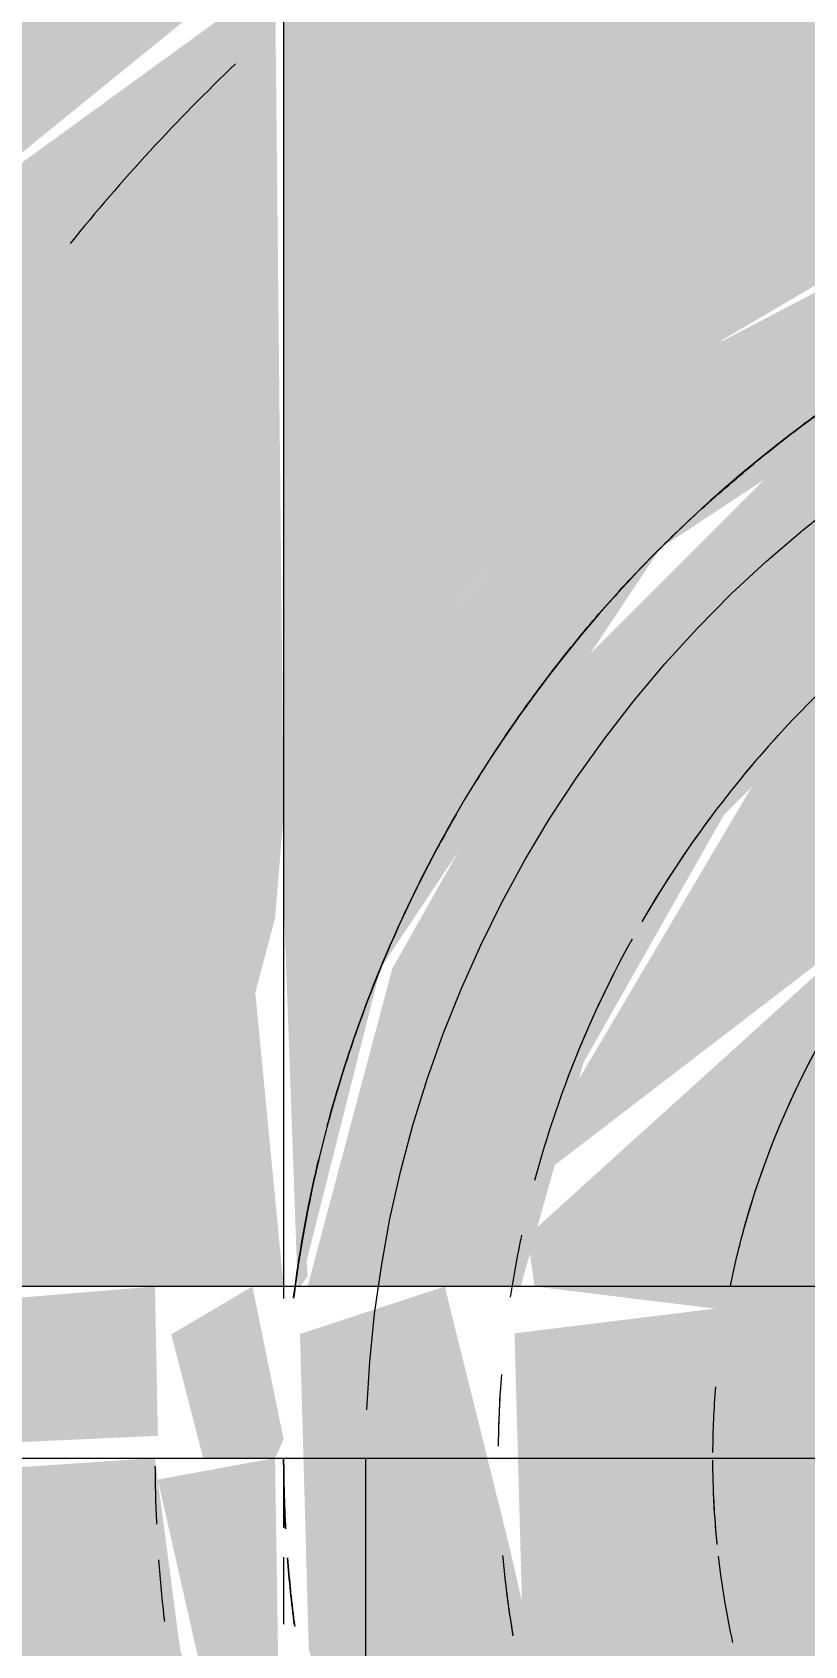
# Model space of a CAD drawing. Header units: metres. Extents: x 147 to 427, y -16 to 162.
# Drawn here: x 391.01801 to 391.02701, y 0.49781 to 0.51662 of the extents above; entities that cross this region are included whole.
import ezdxf

# ---------------------------------------------------------------- set-up
doc = ezdxf.new("R2010")
doc.units = ezdxf.units.M
for name, color, linetype, lineweight in [('A-ANNO-DIMS', 7, 'Continuous', 5), ('A-ANNO-DIMS-50', 7, 'Continuous', 5), ('P-PIPE', 7, 'Continuous', 5), ('P-PIPE-CNTR', 7, 'Continuous', 5), ('P-SANR-FIXT', 7, 'Continuous', 5)]:
    doc.layers.add(name, color=color, linetype=linetype, lineweight=lineweight)
doc.styles.add('Century Gothic', font='GOTHIC.TTF', dxfattribs={"height": 0.05})
doc.dimstyles.new('Setores_1_mm', dxfattribs={"dimscale": 0.3048, "dimtxt": 0.05220841348587629, "dimasz": 0.5208333333333333, "dimexe": 0.3937007874015747, "dimexo": 0.2460629921259842, "dimgap": 0.2870734908136483, "dimtad": 1, "dimrnd": 0.01, "dimzin": 0, "dimdsep": 46, "dimtxsty": 'Century Gothic', "dimblk1": 'OBLIQUE', "dimblk2": 'OBLIQUE', "dimsah": 1, "dimcen": 0.09, "dimazin": 0, "dimtfac": 1, "dimtdec": 4, "dimtix": 1, "dimtmove": 0, "dimatfit": 3, "dimfxl": 1, "dimtvp": 1, "dimtolj": 1, "dimtzin": 0, "dimarcsym": 2})

# ---------------------------------------------------------------- blocks, each defined once
blk = doc.blocks.new('UT_Ducha higiênica - UT_Ducha higiênica-V227-HH')
at = {"layer": 'P-SANR-FIXT', "true_color": 0xf4f4f4, "transparency": 33554598}
h = blk.add_hatch(color=7, dxfattribs=at)
h.paths.add_polyline_path([(-162.171836243439, 0.4999999999999957), (-162.166125903851, 0.5002589616999801), (-162.1661599968056, 0.5019999999999996), (-162.1731989712702, 0.5014188907002866), (-162.1733362434393, 0.4999999999999957)])
h.paths.add_polyline_path([(-162.1646599968056, 0.5065345061048029), (-162.1626503778623, 0.5099429394195716), (-162.159552432602, 0.5130291338498221), (-162.1561945029104, 0.515000000000001), (-162.1523539945162, 0.5161453284728974), (-162.1477588731719, 0.5172928427253177), (-162.1450591852642, 0.5228253563910695), (-162.1576826366372, 0.5223849030854613), (-162.1646599968056, 0.5173155541899396), (-162.1646599968056, 0.5067534605253143)])
h.paths.add_polyline_path([(-162.1346599968056, 0.5065345061048029), (-162.1351820261854, 0.5176948307352345), (-162.1366891872171, 0.5184661012230402), (-162.139717057386, 0.512990381056767), (-162.1366579829092, 0.509927779207859), (-162.134818820914, 0.5069179414214795)])
h = blk.add_hatch(color=7, dxfattribs=at)
h.paths.add_polyline_path([(-162.1275274353598, 0.5116856085778079), (-162.1278410261573, 0.512990381056767), (-162.1302460876055, 0.5162405854187947), (-162.1300302099632, 0.5153262717839715), (-162.1276800250837, 0.5119075733495597)])
h.paths.add_polyline_path([(-162.1256599968056, 0.4999999999999957), (-162.1245993366338, 0.4999999999999957), (-162.1253860046378, 0.5067902105778819), (-162.126523245925, 0.509859890883845), (-162.129729885862, 0.5146350040069338), (-162.1340254721815, 0.5196738904808402), (-162.1346599968056, 0.5197057896177821), (-162.1346265031568, 0.517291219629673), (-162.1302435889406, 0.5141068460550108), (-162.1259837501721, 0.5009964104062825)])
h.paths.add_polyline_path([(-162.1738319290858, 0.5019999999999996), (-162.1730101574131, 0.5019999999999996), (-162.1690739060107, 0.5141086614376588), (-162.1646599968056, 0.5176948307375908), (-162.1647599968057, 0.5201939173691664), (-162.1704822164532, 0.5146653923668437), (-162.1728865478541, 0.5098598908829397), (-162.1736827250265, 0.5080332819119435), (-162.1742273630544, 0.5019999999999996)])
h = blk.add_hatch(color=7, dxfattribs=at)
h.paths.add_polyline_path([(-162.131708319548, 0.4999999999999957), (-162.1256599968056, 0.4999999999999957), (-162.1302460876055, 0.5141086614413362), (-162.1346599968056, 0.5173155541899396), (-162.1342712408245, 0.505595966142876), (-162.1335006164925, 0.5025872633877307), (-162.1331599968055, 0.4999999999999957)])
h.paths.add_polyline_path([(-162.1687602478442, 0.5019999999999996), (-162.1658966918104, 0.5019999999999996), (-162.1647599968057, 0.506293084748376), (-162.1646599968056, 0.5074999999999983), (-162.1647599968057, 0.5172428999370865), (-162.1690764046706, 0.5141068460550108), (-162.1730101574131, 0.5019999999999996), (-162.1718362434394, 0.5019999999999996)])
h = blk.add_hatch(color=7, dxfattribs=at)
h.paths.add_polyline_path([(-162.1644661683004, 0.5019999999999996), (-162.1635322606193, 0.5057061630439345), (-162.1602665985234, 0.5106066017177951), (-162.155794005439, 0.5135615986010981), (-162.1514717301213, 0.5147614807840148), (-162.1488535681793, 0.5153967753536437), (-162.148396087003, 0.5163336031177591), (-162.1514717301213, 0.5162614807840146), (-162.1541277032145, 0.515856096464713), (-162.1596029362251, 0.512990381056767), (-162.1626620107019, 0.509927779207859), (-162.1646599968056, 0.5065345061048029), (-162.1644966918104, 0.5019999999999996)])
h.paths.add_polyline_path([(-162.1647599968057, 0.4999999999999914), (-162.1646599968056, 0.5002147759970795), (-162.1650233018008, 0.5019999999999996), (-162.165970219122, 0.5014415046206792), (-162.1655977729393, 0.4999999999999957)])
h.paths.add_polyline_path([(-162.1346599968056, 0.4999999999999957), (-162.1351711094113, 0.5077684410893353), (-162.1366696157488, 0.5099429394196192), (-162.1397675610092, 0.5130291338498351), (-162.1399500603153, 0.5128181033397066), (-162.140151258555, 0.5114916613508153), (-162.1381660152622, 0.5095018702369868), (-162.1360983982045, 0.5062849662131793), (-162.1350745168287, 0.503331157701283), (-162.13468636621, 0.5002720900557494)])
h = blk.add_hatch(color=7, dxfattribs=at)
h.paths.add_polyline_path([(-162.1496599968055, 0.4849999999999948), (-162.1440237001105, 0.4862376477580795), (-162.1457777111291, 0.4881939430680796), (-162.1478482634899, 0.4877385192159716), (-162.1518792356211, 0.4877921683328029), (-162.1546097442739, 0.4886361002195574), (-162.1571599968056, 0.4901338411877017), (-162.1595261556179, 0.4924999999999974), (-162.1606018784529, 0.4929999999999973), (-162.1625694415318, 0.4924999999999974), (-162.1604853143529, 0.4897098323594596), (-162.1581308098424, 0.4877545499866453), (-162.155780955663, 0.4864384013989064), (-162.1514717301213, 0.485246234074022), (-162.1497456635144, 0.4850116430285439)])
h.paths.add_polyline_path([(-162.1370196658869, 0.4920438057782814), (-162.1359265841529, 0.4942938369561003), (-162.1348985160215, 0.4981882666842901), (-162.1349391461021, 0.5021203494174805), (-162.1359732460242, 0.5058188147663115), (-162.1376969397963, 0.50883883476483), (-162.1405595984957, 0.5117623522420857), (-162.1418095984957, 0.5095972887326086), (-162.1394771593095, 0.507087296304257), (-162.1380147494117, 0.5042705142441813), (-162.1373684931854, 0.5015836872349286), (-162.1374470712257, 0.4978194532921444), (-162.1382960970251, 0.495050252531702), (-162.1382287736051, 0.494129327620626), (-162.1372160646026, 0.4923825628676637)])
h.paths.add_polyline_path([(-162.1642454767826, 0.5019999999999996), (-162.1618966918104, 0.5019999999999996), (-162.1611658180473, 0.5046071187517269), (-162.1595261556179, 0.5074999999999983), (-162.1571599968056, 0.5098661588123243), (-162.1539187732758, 0.5116501093390623), (-162.1509925000707, 0.5123245726170935), (-162.1502512338085, 0.5129759474718549), (-162.1496599968056, 0.515000000000001), (-162.1539187732758, 0.5143329398014831), (-162.1584988315704, 0.5119630570092639), (-162.1616230538148, 0.50883883476483), (-162.1633934094582, 0.5057061630439345), (-162.164380847509, 0.5019999999999996)])
h = blk.add_hatch(color=7, dxfattribs=at)
h.paths.add_polyline_path([(-162.1440237001105, 0.4862376477580795), (-162.1406517004831, 0.4881669754173231), (-162.1376969397963, 0.4911611652351657), (-162.1372841502684, 0.4924999999999974), (-162.138758542633, 0.4939338100733547), (-162.140009866297, 0.4922184664331899), (-162.1425888246735, 0.4898047899914182), (-162.1447525195172, 0.4874999999999942), (-162.1441099968054, 0.4863871180180461)])
h.paths.add_polyline_path([(-162.1621640620957, 0.4929999999999973), (-162.1603165332058, 0.4935300401266964), (-162.1612705661819, 0.4956457656155595), (-162.1620186883416, 0.4989266556538753), (-162.1627812883, 0.5019999999999996), (-162.1644696010888, 0.5014461990487069), (-162.1643669938332, 0.497774421467172), (-162.1633043293034, 0.4940787784381638), (-162.1626503778623, 0.4929999999999973)])
h.paths.add_polyline_path([(-162.1418095984957, 0.5095972887326086), (-162.1409658406733, 0.5120740728286105), (-162.1441197631699, 0.5138021428639674), (-162.1477588731719, 0.5147416168188307), (-162.1494224319623, 0.5144114743788386), (-162.1502261634668, 0.5124254627450057), (-162.1477588731719, 0.5122497123254031), (-162.1443542998179, 0.5112164606619954), (-162.1418343936692, 0.509616314738408)])
at = {"layer": 'P-SANR-FIXT', "true_color": 0x7f7f7f, "transparency": 33554598}
h = blk.add_hatch(color=8, dxfattribs=at)
h.paths.add_polyline_path([(-162.1496599968055, 0.4874999999999985), (-162.1455658770914, 0.4889087766431144), (-162.1470380387351, 0.4925842512029256), (-162.1464370687976, 0.4931804128162534), (-162.1579638149552, 0.4929945072572295), (-162.1526541897903, 0.487894192984691), (-162.1502261634668, 0.4875745372549901)])
h.paths.add_polyline_path([(-162.1535999848006, 0.4931850850210886), (-162.1574047998047, 0.498664685702958), (-162.1562212214423, 0.4956457656155595), (-162.154148721017, 0.4935300401266964)])
h.paths.add_polyline_path([(-162.1457122366029, 0.4931985468795022), (-162.1438235871829, 0.4947690293694935), (-162.1425001328445, 0.4967647619362152), (-162.1418467548932, 0.4998937575964359), (-162.1456690227951, 0.4932733953902783)])
h.paths.add_polyline_path([(-162.1505161428973, 0.4940030751975834), (-162.1459644126857, 0.4944070898541897), (-162.1428985160216, 0.5002826213526529), (-162.1462279046004, 0.5059969248024123), (-162.1534325310478, 0.5054596286239528), (-162.1564214775896, 0.4997173786476548), (-162.1528952348693, 0.4940030751975834), (-162.1514717301213, 0.4940030751975834)])
h.paths.add_polyline_path([(-162.1388224378578, 0.4951533056728312), (-162.1375859239769, 0.4972250040119216), (-162.1379594970904, 0.5038822856765331), (-162.1414260349176, 0.5090893813139455), (-162.1422474920981, 0.50883883476483), (-162.1443542998179, 0.5058188147663115), (-162.1450591852642, 0.5056703350218528), (-162.138885634358, 0.4952623097586433)])
h.paths.add_polyline_path([(-162.1575345777981, 0.4999999999999957), (-162.1509925000707, 0.5123245726170935), (-162.154036254253, 0.5114153049803335), (-162.1562542693343, 0.5101347333760499), (-162.1561304729331, 0.50883883476483), (-162.1579638149552, 0.5070054927427402), (-162.1575875017398, 0.5064170115166828), (-162.1618193771187, 0.5025872633877307), (-162.1617340696341, 0.5019999999999996), (-162.1573964717254, 0.5014683261297063), (-162.1575111196893, 0.5004412273821695)])
h.paths.add_polyline_path([(-162.1467742284067, 0.5068195871837423), (-162.1470899056788, 0.5073994190409649), (-162.1496599968055, 0.5078543565477138), (-162.1531599968056, 0.5070359871875824), (-162.1528952348693, 0.5068195871837423), (-162.1477952003996, 0.5068195871837423)])
h = blk.add_hatch(color=8, dxfattribs=at)
h.paths.add_polyline_path([(-162.1528952348693, 0.4879259271713375), (-162.1560914874277, 0.4903784980197549), (-162.1561304729331, 0.4911611652351657), (-162.157969307698, 0.4929999999999973), (-162.1594712383491, 0.4924284304218431), (-162.1571599968056, 0.4901338411877017), (-162.154434235239, 0.4885634019969799), (-162.1531599968056, 0.4880355951561689)])
h.paths.add_polyline_path([(-162.1375859239769, 0.5032352380637806), (-162.1400785137591, 0.5078709966811211), (-162.1388346792583, 0.5053981456571993), (-162.1376905794232, 0.5034165066139447)])
h.paths.add_polyline_path([(-162.1375859239769, 0.4967647619362109), (-162.1373985160215, 0.5018117333157274), (-162.1375859239769, 0.4989426508222211), (-162.1375859239769, 0.4972250040119216)])
h.paths.add_polyline_path([(-162.1617340696341, 0.5032352380637849), (-162.1584988315704, 0.505717723542662), (-162.1575875017398, 0.5064170115166828), (-162.1579638149552, 0.5070054927427402), (-162.1559124111783, 0.5090568965196263), (-162.1562542693343, 0.5101347333760499), (-162.1589506603769, 0.5082499999999895), (-162.1613052441995, 0.5042705142441813), (-162.1616244016494, 0.5035000000000079)])
h = blk.add_hatch(color=8, dxfattribs=at)
h.paths.add_polyline_path([(-162.1537014486899, 0.4929999999999973), (-162.154148721017, 0.4935300401266964), (-162.1564615792453, 0.4960731045475261), (-162.1574610837633, 0.4989266556538753), (-162.1575345777981, 0.5019999999999996), (-162.1619685710335, 0.501454023095433), (-162.1618669938332, 0.497774421467172), (-162.1610870220215, 0.4961177143234626), (-162.1602665985234, 0.4946951135353118), (-162.1607205957271, 0.494318019484659), (-162.1600863558171, 0.4939803388180515), (-162.1585454127905, 0.494318019484659), (-162.1578821742953, 0.493122177489631), (-162.157494495214, 0.4929999999999973), (-162.1538802952394, 0.4929999999999973)])
h.paths.add_polyline_path([(-162.1482896254146, 0.4931804128162534), (-162.1460199151494, 0.4940453106088347), (-162.1439286244936, 0.4962878536737516), (-162.1427353445075, 0.4994276773831104), (-162.1428985160216, 0.5018117333157274), (-162.1447102493373, 0.5049497474683111), (-162.1478482634899, 0.5067614807840297), (-162.1514717301213, 0.5067614807840297), (-162.1546097442739, 0.5049497474683111), (-162.1564214775896, 0.501811733315723), (-162.1564214775896, 0.4981882666842901), (-162.1546097442739, 0.495050252531702), (-162.1514717301213, 0.4932385192159834), (-162.1485698597773, 0.4931804128162534)])
h.paths.add_polyline_path([(-162.149162175057, 0.4940030751975834), (-162.1534128897585, 0.494506351665097), (-162.1564214775896, 0.500282621352341), (-162.1528952348693, 0.5059969248024123), (-162.1459071038313, 0.5054936482980769), (-162.1428985160216, 0.4997173786473429), (-162.1464370687976, 0.4940030751975834), (-162.1491450769548, 0.4940030751975834)])
at = {"layer": 'P-SANR-FIXT', "true_color": 0xf4f4f4, "transparency": 33554598}
h = blk.add_hatch(color=7, dxfattribs=at)
h.paths.add_polyline_path([(-162.1345599968056, 0.4999999999999957), (-162.133195818141, 0.5002720900557494), (-162.1343635477467, 0.5058188147663115), (-162.1346599968056, 0.505595966142876), (-162.1346599968056, 0.4999999999999957)])
h.paths.add_polyline_path([(-162.1647599968057, 0.5019999999999996), (-162.1646599968056, 0.5019999999999996), (-162.1650145510241, 0.5056785365017608), (-162.1658193771187, 0.5025872633877307), (-162.1658966918104, 0.5019999999999996), (-162.1650233018008, 0.5019999999999996)])
h.paths.add_polyline_path([(-162.1644661683004, 0.5019999999999996), (-162.164380847509, 0.5021203494175975), (-162.1644092541081, 0.5025872633877307)])
h = blk.add_hatch(color=7, dxfattribs=at)
h.paths.add_polyline_path([(-162.1345936846573, 0.4827326244058527), (-162.1325023198497, 0.4842520898802125), (-162.1346599968056, 0.4870096189432288), (-162.1345863139789, 0.4831411937940477)])
h.paths.add_polyline_path([(-162.1642495571394, 0.4846000000000035), (-162.1638277282624, 0.4850488052844639), (-162.1636998913718, 0.4858931539449849), (-162.1642600761398, 0.4924999999999974), (-162.1646599968056, 0.4924999999999974), (-162.164380847509, 0.4846000000000035)])
h.paths.add_polyline_path([(-162.1346599968056, 0.4879737454057336), (-162.1351711094113, 0.4922315589106605), (-162.1356199968056, 0.4896295953672998), (-162.1348273685111, 0.4882624354392446)])
h.paths.add_polyline_path([(-162.1690764046706, 0.4929999999999973), (-162.16468673273, 0.4935300401266964), (-162.1658669938331, 0.497774421467172), (-162.1661599968056, 0.4999999999999957), (-162.1735002779566, 0.4995084359281524), (-162.1713855589319, 0.4929999999999973), (-162.1704563240548, 0.4929999999999973)])
h = blk.add_hatch(color=7, dxfattribs=at)
h.paths.add_polyline_path([(-162.1455658770914, 0.4771746436089262), (-162.1416373569739, 0.4776150969145389), (-162.13981140096, 0.4789417316129335), (-162.1444117369393, 0.4860666225593173), (-162.1475838647849, 0.4852733279658442), (-162.1514717301213, 0.4852385192159808), (-162.1545624796197, 0.4859214881872003), (-162.1584988315704, 0.4880077625104219), (-162.1611658180473, 0.4905120877500745), (-162.1638384293225, 0.4929999999999973), (-162.1642454767826, 0.4924647540338374), (-162.1636978074285, 0.4897109239038588), (-162.1642495571394, 0.4846000000000035), (-162.1646599968056, 0.4846000000000035), (-162.1641349243452, 0.4823029583373203), (-162.1564388433231, 0.4771746436089262), (-162.1455991576694, 0.4771746436089262)])
h.paths.add_polyline_path([(-162.1346599968056, 0.4826844458100562), (-162.1345863139789, 0.4831411937940477), (-162.1346599968056, 0.483264515017282)])
h.paths.add_polyline_path([(-162.1421538533442, 0.4870143329869399), (-162.1406377331643, 0.4881448272080701), (-162.142149835295, 0.4870174161445135)])
h.paths.add_polyline_path([(-162.1370070698045, 0.4920220795047228), (-162.1373657495314, 0.4915927807916347), (-162.1370547421689, 0.491933260690961)])
h.paths.add_polyline_path([(-162.1356200091026, 0.4896296165777171), (-162.1350599174713, 0.4924999999999974), (-162.1346599968056, 0.4942938369561003), (-162.1351711094113, 0.4961177143234626), (-162.1365830132085, 0.4912906481525375), (-162.1356397547974, 0.4896636748151783)])
h.paths.add_polyline_path([(-162.1646599968056, 0.4934654938951799), (-162.1647599968057, 0.4999999999999914), (-162.1661270836812, 0.4997500000000001), (-162.1647599968057, 0.4937069152516111), (-162.16468673273, 0.4935300401266964)])
at = {"layer": 'P-SANR-FIXT'}
for p, q in [((-162.1646599968056, 0.5249999999999857), (-162.1646599968056, 0.5018589107967003)), ((-162.1572763624617, 0.5019999999999996), (-162.1801599968056, 0.5019999999999996))]:
    blk.add_line(p, q, dxfattribs=at)
at = {"layer": 'P-SANR-FIXT', "color": 253, "true_color": 0x9e9e9e}
for p, q in [((-162.1646599968056, 0.499921267546414), (-162.1646599968056, 0.4991877776001347)), ((-162.1646599968056, 0.4988435724290201), (-162.1646599968056, 0.4980633254033427))]:
    blk.add_line(p, q, dxfattribs=at)
for centre, radius, start, end in [((-162.1496599968056, 0.5), 0.02249999999997775, 133.7507764050475, 141.0038558465791), ((-162.1496599968056, 0.5), 0.02249999999997775, 133.7507764050475, 141.0038558465791), ((-162.1496599968056, 0.5), 0.01500000000000477, 140.6583646977139, 148.3052361674129), ((-162.1496599968056, 0.5000000000000007), 0.01000000000001174, 105.0000000000498, 164.999999999999), ((-162.1496599968056, 0.5), 0.0125000000000277, 137.6249999999807, 149.9999999999159), ((-162.1496599968056, 0.5), 0.01500000000001609, 152.7389272377329, 162.4917122369485), ((-162.1496599968056, 0.5), 0.01250000000000704, 152.6249999999862, 165.0000000000388), ((-162.1496599968056, 0.5), 0.01500000000000924, 166.5787527551021, 172.8169731624033), ((-162.1496599968056, 0.5), 0.01250000000004575, 168.0042982770043, 171.3712101809103), ((-162.1496599968056, 0.5000000000000007), 0.01000000000000898, 165.0053728462682, 168.4088900844828), ((-162.1496599968056, 0.5), 0.01500000000001977, 180.3037569668571, 183.1532442275127), ((-162.1496599968056, 0.5), 0.01499999999999217, 184.4613144539396, 187.5211524298271)]:
    blk.add_arc(centre, radius, start, end, dxfattribs=at)
at = {"layer": 'P-SANR-FIXT'}
blk.add_arc((-162.1496599968056, 0.5), 0.01500000000000001, 89.99999999999959, 172.8169731624006, dxfattribs=at)
at = {"layer": 'P-SANR-FIXT', "color": 254, "true_color": 0xd5d5d5}
for centre, radius, start, end in [((-162.1496599968056, 0.5), 0.014999999999994, 120.0651304870614, 133.6210459063991), ((-162.1496599968056, 0.5), 0.01500000000001017, 134.9999999999761, 137.9656179446031), ((-162.1496599968056, 0.5), 0.01500000000000279, 149.9999999999959, 152.7389272377535), ((-162.1496599968056, 0.5), 0.01500000000003771, 162.4917122369247, 165.000000000006), ((-162.1496599968056, 0.5000000000000007), 0.0100000000000101, 175.2416114417375, 179.6301761423017), ((-162.1496599968056, 0.5), 0.01250000000003881, 176.2715738973476, 179.3561400195416), ((-162.1496599968056, 0.5), 0.01500000000002492, 180.3037569668578, 183.1532442275142), ((-162.1496599968056, 0.5000000000000007), 0.01000000000001512, 180.1359100770737, 185.7860035821166), ((-162.1496599968056, 0.5), 0.01500000000000522, 184.4613144539441, 187.5211524298342), ((-162.1496599968056, 0.5), 0.01249999999999931, 185.2200063776475, 189.4773970807709), ((-162.1496599968056, 0.5000000000000007), 0.009999999999987713, 186.5625000000012, 192.4117640572905)]:
    blk.add_arc(centre, radius, start, end, dxfattribs=at)
at = {"layer": 'P-SANR-FIXT', "color": 252, "true_color": 0x898989}
for radius, start, end in [(0.01249999999999326, 137.6250000000598, 149.9999999999848), (0.01250000000003109, 152.6249999999418, 165.0000000000118)]:
    blk.add_arc((-162.1496599968056, 0.5), radius, start, end, dxfattribs=at)
at = {"layer": 'P-SANR-FIXT', "color": 9, "true_color": 0xbbbbbb}
for centre, radius, start, end in [((-162.1496599968056, 0.5000000000000007), 0.009999999999998272, 135.0000000000465, 155.9466991410666), ((-162.1496599968056, 0.5000000000000007), 0.01000000000000438, 156.5625000001016, 165.0000000000071), ((-162.1496599968056, 0.5), 0.01250000000000489, 168.004298277043, 171.3712101809382), ((-162.1496599968056, 0.5000000000000007), 0.009999999999983612, 165.0053728463023, 168.4088900845091)]:
    blk.add_arc(centre, radius, start, end, dxfattribs=at)
at = {"layer": 'P-SANR-FIXT', "color": 254, "true_color": 0xe0e0e0}
for centre, radius, start, end in [((-162.1496599968056, 0.5000000000000007), 0.01000000000000611, 175.2416114417368, 179.6301761422993), ((-162.1496599968056, 0.5), 0.01250000000001488, 176.2715738973552, 179.3561400195438), ((-162.1496599968056, 0.5000000000000007), 0.009999999999984932, 181.941142838284, 185.7860035820964), ((-162.1496599968056, 0.5), 0.01250000000004619, 185.2200063776674, 189.477397080806)]:
    blk.add_arc(centre, radius, start, end, dxfattribs=at)
at = {"layer": 'P-SANR-FIXT', "color": 253, "true_color": 0x9e9e9e}
for points, knots in [([(-162.1571734857711, 0.512982583855496), (-162.1574378803463, 0.512832120407157), (-162.1579507738228, 0.5125187983794645), (-162.1586743485412, 0.5120015758206784), (-162.1593528681863, 0.5114533182117168), (-162.1599885197441, 0.5108881588117663), (-162.1605790995152, 0.5103022571202782), (-162.1613053756572, 0.5094810922105256), (-162.1617876610421, 0.5088406973741635), (-162.1620825032025, 0.5084072192083905)], [0.2857142857142857, 0.2857142857142857, 0.2857142857142857, 0.2857142857142857, 0.3214285714285714, 0.3571428571428571, 0.3928571428571428, 0.4285714285714285, 0.4642857142857143, 0.5, 0.5714285714285714, 0.5714285714285714, 0.5714285714285714, 0.5714285714285714]), ([(-162.1629997045974, 0.5068599046140657), (-162.1629622653, 0.5069328990358288), (-162.1628551386598, 0.5071377654137303), (-162.1627428132231, 0.5073415016310215), (-162.1626681536016, 0.5074719903881607)], [0.3456516795373663, 0.3456516795373663, 0.3456516795373663, 0.3456516795373663, 0.3571428571428571, 0.3779658691406433, 0.3779658691406433, 0.3779658691406433, 0.3779658691406433]), ([(-162.1629996992961, 0.5068598899816661), (-162.1631949743839, 0.5064791372354003), (-162.163554859126, 0.5056991499168888), (-162.1638423114397, 0.5049035338761892), (-162.1639698818821, 0.5044974835178808)], [0.6543483204626337, 0.6543483204626337, 0.6543483204626337, 0.6543483204626337, 0.7142857142857143, 0.7759082570596338, 0.7759082570596338, 0.7759082570596338, 0.7759082570596338]), ([(-162.1642507376135, 0.5034796484434361), (-162.16429829757, 0.5032802331384293), (-162.1644148626606, 0.5027429900949408), (-162.1645013943008, 0.5022039847072551), (-162.1645439750477, 0.5018645086179494)], [0.8271486875748615, 0.8271486875748615, 0.8271486875748615, 0.8271486875748615, 0.8571428571428571, 0.9077970378618653, 0.9077970378618653, 0.9077970378618653, 0.9077970378618653])]:
    blk.add_open_spline(points, degree=3, knots=knots, dxfattribs=at)
at = {"layer": 'P-SANR-FIXT'}
blk.add_open_spline([(-162.1620825032025, 0.5084072192083905), (-162.1619350067756, 0.5086237503195863), (-162.1616264131493, 0.5090528205950813), (-162.1611239368712, 0.5096867429519696), (-162.160579064615, 0.5103021607887906), (-162.1599885290956, 0.5108881846237106), (-162.1593528656805, 0.511453311295427), (-162.1586743492126, 0.5120015776738926), (-162.1579507736429, 0.5125187978828973), (-162.1574378803184, 0.5128321203303379), (-162.1571734857711, 0.5129825838554961)], degree=3, dxfattribs=at)
at = {"layer": 'P-SANR-FIXT', "color": 254, "true_color": 0xd5d5d5}
blk.add_open_spline([(-162.1626681646123, 0.5074720207795957), (-162.1627428238031, 0.5073415308338558), (-162.1628551394372, 0.507137767559588), (-162.1629622612199, 0.5069328877740632), (-162.1629996992961, 0.5068598899816661)], degree=3, knots=[0.6220341308593567, 0.6220341308593567, 0.6220341308593567, 0.6220341308593567, 0.6428571428571428, 0.6543483204626337, 0.6543483204626337, 0.6543483204626337, 0.6543483204626337], dxfattribs=at)
at = {"layer": 'P-SANR-FIXT'}
for points, knots in [([(-162.1639698768178, 0.5044974695394036), (-162.1638423059756, 0.5049035187942893), (-162.1635548557839, 0.5056991406920524), (-162.1631949860546, 0.5064791694488537), (-162.1629997045974, 0.5068599046140657)], [0.224091742940366, 0.224091742940366, 0.224091742940366, 0.224091742940366, 0.2857142857142857, 0.3456516795373663, 0.3456516795373663, 0.3456516795373663, 0.3456516795373663]), ([(-162.1645439761748, 0.5018645117287078), (-162.1645013954649, 0.5022039879204133), (-162.1644148634071, 0.5027429921554537), (-162.1642982962777, 0.5032802295716072), (-162.1642507355507, 0.5034796427495799)], [0.0922029621381346, 0.0922029621381346, 0.0922029621381346, 0.0922029621381346, 0.1428571428571428, 0.1728513124251383, 0.1728513124251383, 0.1728513124251383, 0.1728513124251383])]:
    blk.add_open_spline(points, degree=3, knots=knots, dxfattribs=at)
at = {"layer": 'P-SANR-FIXT', "color": 254, "true_color": 0xd5d5d5}
for points in [[(-162.1639698818821, 0.5044974835178808), (-162.1640349834776, 0.5042902683847289), (-162.1640953588369, 0.5040823429039493), (-162.164151069824, 0.5038738783323561)], [(-162.1646599968056, 0.5), (-162.1646599968056, 0.4997257296939151), (-162.1646525933169, 0.4994523301811118), (-162.1646377458362, 0.4991796806682988)], [(-162.164615273298, 0.4988388221158492), (-162.1645948857675, 0.4985755350041835), (-162.1645675099759, 0.4983129031802618), (-162.1645331092068, 0.4980508171449784)]]:
    blk.add_open_spline(points, degree=3, dxfattribs=at)
at = {"layer": 'P-SANR-FIXT', "color": 253, "true_color": 0x9e9e9e}
for points in [[(-162.1641510662803, 0.5038738685510096), (-162.1640953545649, 0.5040823311122621), (-162.1640349786174, 0.504290254969349), (-162.1639698768178, 0.5044974695394036)], [(-162.1646377453982, 0.4991796818775301), (-162.1646525931133, 0.4994523307432677), (-162.1646599968056, 0.4997257296939151), (-162.1646599968056, 0.5)], [(-162.1645331080769, 0.4980508202635994), (-162.1645675088344, 0.4983129063309594), (-162.1645948848099, 0.4985755376473968), (-162.164615272563, 0.4988388241446316)]]:
    blk.add_open_spline(points, degree=3, dxfattribs=at)
blk = doc.blocks.new('Joelho 45_90 - Agua Fria_Soldavel - MEP - Tigre - Standard-V234-HH')
at = {"layer": 'P-PIPE', "color": 254, "true_color": 0xd5d5d5}
blk.add_line((-162.1632975819725, 0.5033373448750421), (-162.1631532151594, 0.5038800333058446), dxfattribs=at)
at = {"layer": 'P-PIPE', "color": 253, "true_color": 0x9e9e9e, "flags": 128}
for points in [[(-162.1631532151594, 0.5038800333058446), (-162.1629872620754, 0.5044165145110525), (-162.16279998821, 0.5049459302351847), (-162.1625916931614, 0.5054674335260174), (-162.1623627101572, 0.5059801900895281), (-162.1621134055214, 0.5064833796246072), (-162.1618441780882, 0.5069761971353287), (-162.1615554585642, 0.5074578542188122), (-162.1612477088389, 0.507927580326469), (-162.1609214212462, 0.5083846239967295), (-162.1605771177768, 0.5088282540572199), (-162.1602153492427, 0.5092577607944805), (-162.1598366943964, 0.5096724570893512), (-162.1594417590048, 0.5100716795162293), (-162.1590311748804, 0.5104547894043919), (-162.1586055988701, 0.5108211738597412), (-162.1581657118048, 0.5111702467453153)], [(-162.1635206678642, 0.5022368276208655), (-162.1634201315585, 0.5027893174043642), (-162.1632975819725, 0.5033373448750421)]]:
    blk.add_lwpolyline(points, dxfattribs=at)
at = {"layer": 'P-PIPE', "color": 254, "true_color": 0xd5d5d5, "flags": 128}
for points in [[(-162.1636887663031, 0.5005614502519867), (-162.163655092762, 0.5011220023033294), (-162.1635990300529, 0.5016807593903415), (-162.1635206678642, 0.5022368276208655)], [(-162.1636999968056, 0.4967215659682579), (-162.1636999968056, 0.4970771031665199), (-162.1636999968056, 0.4974144394267043), (-162.1636999968056, 0.497733035082754), (-162.1636999968056, 0.4980323804495818), (-162.1636999968056, 0.4983119966384605), (-162.1636999968056, 0.4985714363231296), (-162.1636999968056, 0.4988102844554365), (-162.1636999968056, 0.4990281589293329), (-162.1636999968056, 0.4992247111921278), (-162.1636999968056, 0.4993996268021375), (-162.1636999968056, 0.4995526259316951), (-162.1636999968056, 0.4996834638148296), (-162.1636999968056, 0.4997919311388387), (-162.1636999968056, 0.4998778543791423), (-162.1636999968056, 0.4999410960768901)]]:
    blk.add_lwpolyline(points, dxfattribs=at)
at = {"layer": 'P-PIPE', "color": 254, "true_color": 0xe9e9e9, "flags": 128}
blk.add_lwpolyline([(-162.1636999968056, 0.4999410960768901), (-162.1636999968056, 0.4999815550588534), (-162.1636999968056, 0.4999991665992916)], dxfattribs=at)
at = {"layer": 'P-PIPE', "color": 252, "true_color": 0x898989}
for radius, start, end in [(0.01249999999999326, 137.6250000000995, 150.0000000000027), (0.01249999999998354, 152.6250000000805, 164.9999999999989)]:
    blk.add_arc((-162.1496599968056, 0.5000000000000009), radius, start, end, dxfattribs=at)
at = {"layer": 'P-PIPE', "color": 9, "true_color": 0xbbbbbb}
blk.add_arc((-162.1496599968056, 0.5000000000000009), 0.01249999999997678, 168.0042982770334, 171.3712101809568, dxfattribs=at)
at = {"layer": 'P-PIPE', "color": 254, "true_color": 0xd5d5d5}
for radius, start, end in [(0.01650000000000187, 180.3342745831403, 182.6745607084719), (0.01649999999999139, 184.1164544886004, 186.6319503157326)]:
    blk.add_arc((-162.1496599968056, 0.4999999999999895), radius, start, end, dxfattribs=at)
at = {"layer": 'P-PIPE', "color": 254, "true_color": 0xe0e0e0}
blk.add_arc((-162.1496599968056, 0.5000000000000009), 0.01249999999999012, 185.2200063776702, 189.4773970808383, dxfattribs=at)
blk = doc.blocks.new('DIMBLOCK155-HH')
at = {"layer": 'A-ANNO-DIMS-50', "lineweight": 25}
for p, q in [((390.8428509888843, 0.5000000000000007), (390.7634759888842, 0.5793750000000008)), ((390.8428509888843, 0.5000000000000007), (390.9222259888842, 0.4206250000000007)), ((390.8428509888843, 0), (390.7634759888842, 0.07937500000000004)), ((390.8428509888843, 0), (390.9222259888842, -0.07937500000000004))]:
    blk.add_line(p, q, dxfattribs=at)
at = {"layer": 'A-ANNO-DIMS-50'}
for p, q in [((390.8428509888842, 0.5000000000000007), (390.7228509888842, 0.5000000000000007)), ((390.8428509888843, 0), (390.8428509888843, 0.5000000000000007)), ((390.8428509888842, 0.5000000000000007), (390.9609399106729, 0.5000000000000007)), ((390.8428509888842, 0), (390.8055977873709, 0)), ((390.8428509888842, 0), (390.9628509888842, 0))]:
    blk.add_line(p, q, dxfattribs=at)
at = {"layer": 'A-ANNO-DIMS-50', "color": 0, "insert": (390.6912630042928, 0.1397822381964837), "char_height": 0.05, "width": 0.2645226283284398, "attachment_point": 1, "rotation": 90, "line_spacing_factor": 0.9845015114479526, "style": 'Century Gothic'}
blk.add_mtext('0,50 m', dxfattribs=at)
blk = doc.blocks.new('_Oblique')
at = {"color": 0, "linetype": 'ByBlock', "lineweight": -2}
blk.add_line((-0.5, -0.5), (0.5, 0.5), dxfattribs=at)

msp = doc.modelspace()

# ---------------------------------------------------------------- linework, layer by layer
at = {"layer": 'P-PIPE', "color": 252, "true_color": 0x899989}
for radius, start, end in [(0.01249999999999491, 124.0889008453142, 140.4812719499559), (0.01250000000003304, 143.1591355565123, 150.0000000000207)]:
    msp.add_arc((391.0359399106729, 0.5000000000000007), radius, start, end, dxfattribs=at)
at = {"layer": 'P-PIPE', "color": 9, "true_color": 0xbbcbbb}
msp.add_arc((391.0359399106729, 0.5000000000000007), 0.01249999999997264, 151.0582854119835, 159.5351173558382, dxfattribs=at)
at = {"layer": 'P-PIPE', "color": 254, "true_color": 0xe0e5e0}
for radius, start, end in [(0.01250000000000185, 175.5294556622915, 179.2404713342479), (0.0124999999999758, 186.20828696541, 189.5441160790676)]:
    msp.add_arc((391.0359399106729, 0.5000000000000007), radius, start, end, dxfattribs=at)
at = {"layer": 'P-PIPE-CNTR'}
msp.add_line((391.010939910673, 0.4999999999999712), (391.060939910673, 0.4999999999999712), dxfattribs=at)

# ---------------------------------------------------------------- block references
at = {"layer": 'P-PIPE', "color": 252, "true_color": 0x898989}
msp.add_blockref('Joelho 45_90 - Agua Fria_Soldavel - MEP - Tigre - Standard-V234-HH', (553.1855999074785, 0), dxfattribs=at)
at = {"layer": 'P-SANR-FIXT', "color": 252, "true_color": 0x898989}
msp.add_blockref('UT_Ducha higiênica - UT_Ducha higiênica-V227-HH', (553.1855999074785, 0), dxfattribs=at)

# ---------------------------------------------------------------- dimensions: what is measured, and where the dimension line sits
at = {"layer": 'A-ANNO-DIMS'}
dim = msp.add_linear_dim(base=(390.8428509888844, 0.5000000000000009), p1=(390.7305977873709, 0), p2=(391.0359399106729, 0.5000000000000007), angle=89.99999999999991, dimstyle='Setores_1_mm', override={"dimpost": '<>', "dimfxl": 0.5858615982146435}, dxfattribs=at)
dim.commit()
dim.dimension.update_dxf_attribs({"geometry": 'DIMBLOCK155-HH', "text_midpoint": (390.7290933408316, 0.2499999999998897)})

doc.saveas('drawing.dxf')
